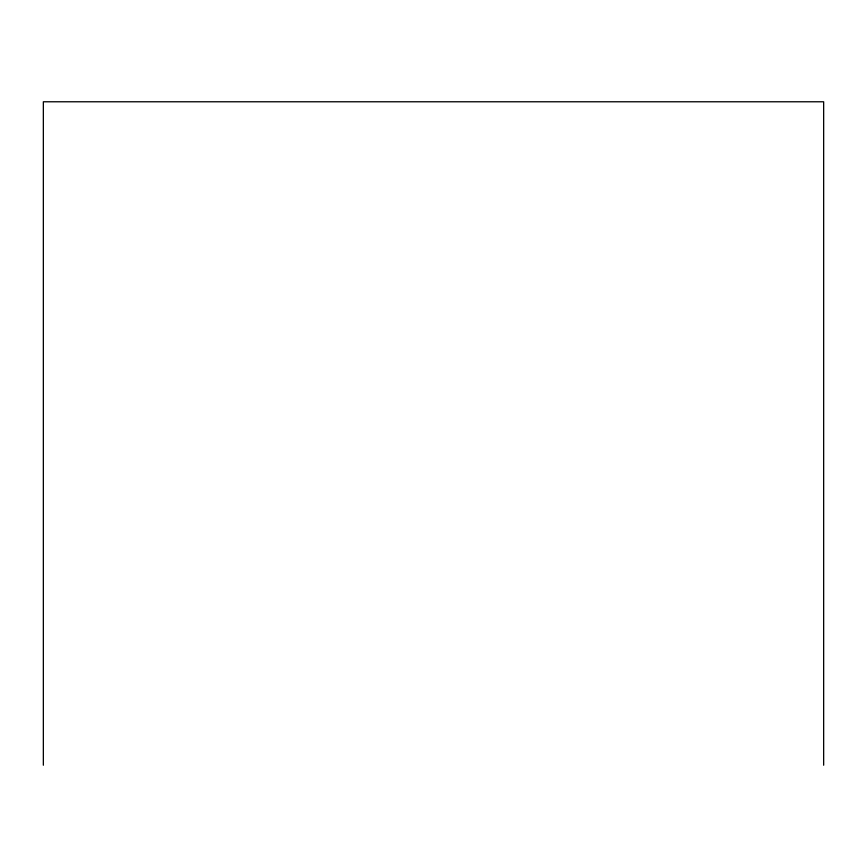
<?xml version="1.0" encoding="UTF-8"?>
<svg xmlns="http://www.w3.org/2000/svg" width="867" height="867" viewBox="0 0 867 867"><rect width="100%" height="100%" fill="white"/><g stroke="black" fill="none" stroke-linecap="round" stroke-linejoin="round"><path stroke-width="1.3" d="M823.65 765.225L823.65 101.775L43.35 101.775L43.35 765.225"/></g></svg>
